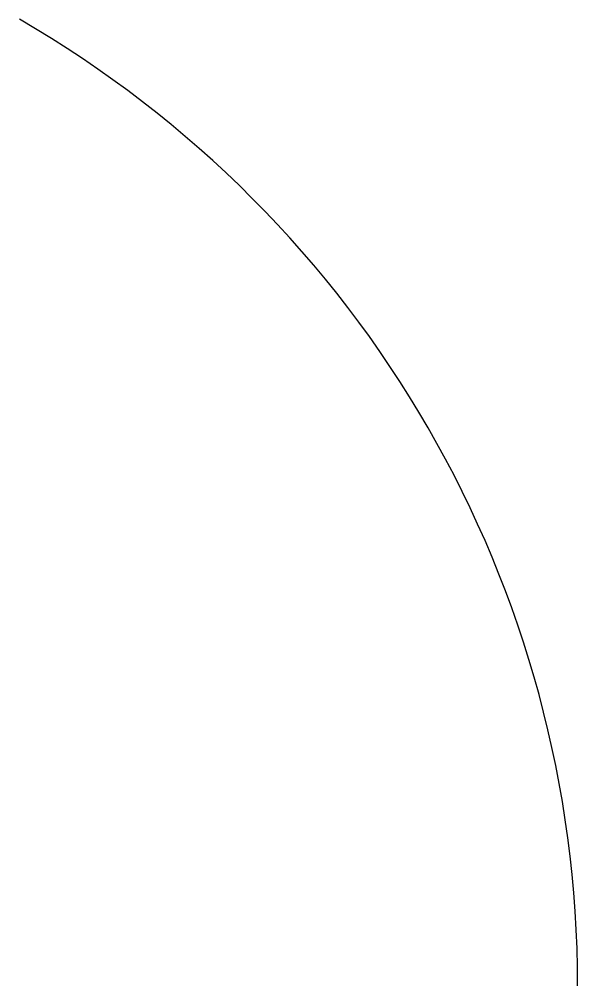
# Model space of a CAD drawing. Extents: x 50 to 100, y 0 to 86.6.
import ezdxf

# ---------------------------------------------------------------- set-up
doc = ezdxf.new("R2010")
doc.units = 0

msp = doc.modelspace()

# ---------------------------------------------------------------- linework, layer by layer
msp.add_arc((0, 0), 100, 0, 60)

doc.saveas('drawing.dxf')
